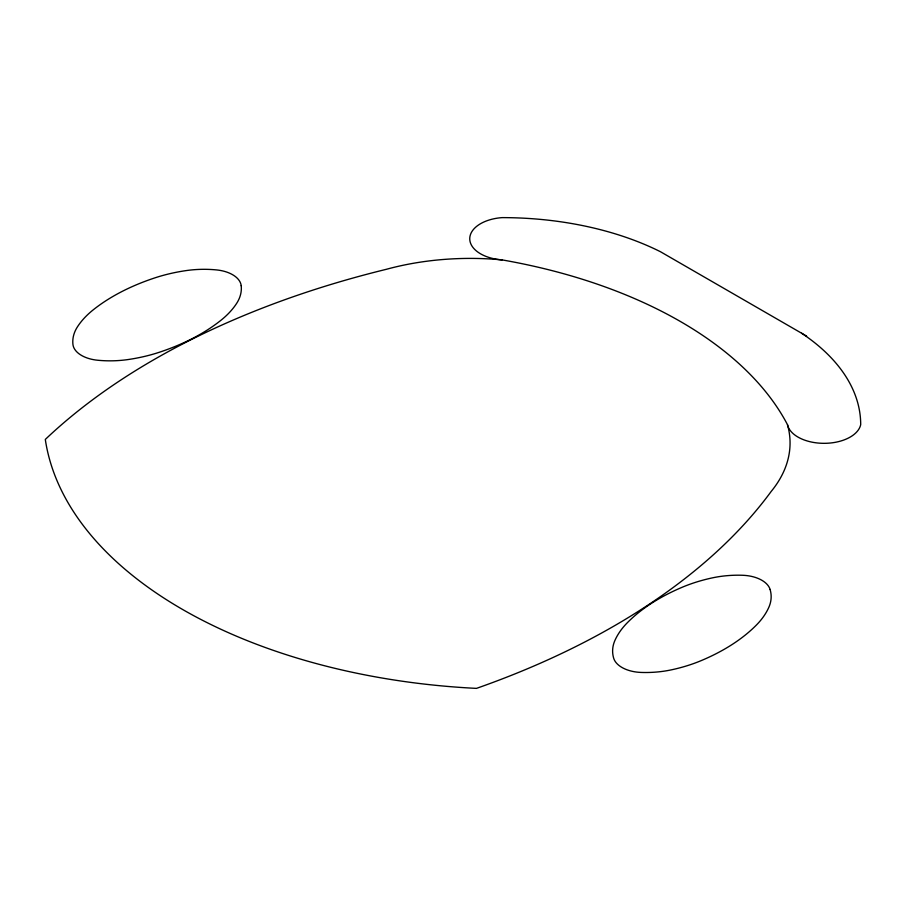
<?xml version="1.0" encoding="UTF-8"?>
<svg xmlns="http://www.w3.org/2000/svg" width="906" height="906" viewBox="0 0 906 906"><rect width="100%" height="100%" fill="white"/><g stroke="black" fill="none" stroke-linecap="round" stroke-linejoin="round"><path stroke-width="1.36" d="M806.623 336.115L660.451 251.721A241.777 139.592 0 0 0 502.105 217.621A36.897 21.302 0 0 0 469.75 238.754A36.897 21.302 0 0 0 502.105 259.897A427.406 246.76 0 0 1 787.473 424.654A36.897 21.302 0 0 0 824.086 443.328A36.897 21.302 0 0 0 860.7 424.654A241.777 139.592 0 0 0 801.629 333.227M787.473 424.654A196.194 113.273 0 0 1 771.176 491.46A734.132 423.849 0 0 1 476.465 688.379A473.679 273.476 0 0 1 45.3 439.444A734.132 423.849 0 0 1 386.386 269.297A196.194 113.273 0 0 1 502.105 259.897M770.1 589.489A29.649 17.123 0 0 0 742.705 575.276A74.088 42.775 0 0 0 712.218 577.903A124.167 71.687 0 0 0 682.92 586.952A196.342 113.352 0 0 0 627.394 622.66A124.167 71.687 0 0 0 614.925 640.44A74.088 42.775 0 0 0 613.679 658.22A29.649 17.123 0 0 0 641.086 672.433A74.088 42.775 0 0 0 671.572 669.806A124.167 71.687 0 0 0 700.87 660.757A196.342 113.352 0 0 0 756.397 625.049A124.167 71.687 0 0 0 768.854 607.269A74.088 42.775 0 0 0 770.1 589.489M241.2 285.741A29.649 17.123 0 0 0 216.591 269.92A74.088 42.775 0 0 0 185.798 270.645A124.167 71.687 0 0 0 154.994 277.836A196.342 113.352 0 0 0 93.159 309.897A124.167 71.687 0 0 0 77.463 326.817A74.088 42.775 0 0 0 72.933 344.416A29.649 17.123 0 0 0 97.542 360.226A74.088 42.775 0 0 0 128.335 359.512A124.167 71.687 0 0 0 159.15 352.321A196.342 113.352 0 0 0 220.973 320.26A124.167 71.687 0 0 0 236.67 303.34A74.088 42.775 0 0 0 241.2 285.741"/></g></svg>
